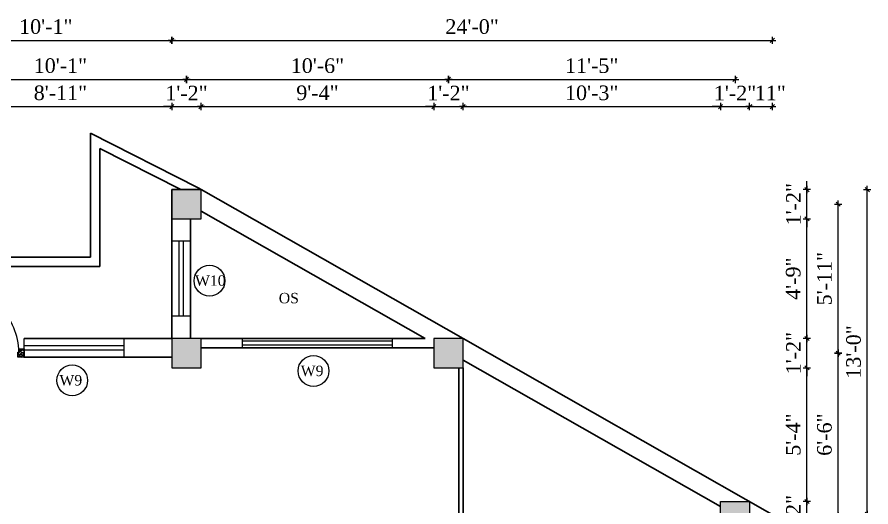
# Model space of a CAD drawing. Header units: inches. Extents: x 4069 to 291496, y -47643 to 12535.
# Drawn here: x 123761.7 to 124171, y -23111.5 to -22876.7 of the extents above; entities that cross this region are included whole.
import ezdxf

# ---------------------------------------------------------------- set-up
doc = ezdxf.new("R2010")
doc.units = ezdxf.units.IN
doc.header["$LTSCALE"] = 5
doc.header["$MEASUREMENT"] = 0
for name, color, linetype, lineweight in [('A-WALL', 7, 'Continuous', 9), ('Dimension', 7, 'Continuous', 18), ('DOOR', 62, 'Continuous', 0), ('Dw', 2, 'Continuous', 18)]:
    doc.layers.add(name, color=color, linetype=linetype, lineweight=lineweight)
doc.layers.add('dim line', color=7, linetype='Continuous', lineweight=15, true_color=0xfab2b2)
doc.layers.add('TEXT', color=6, linetype='Continuous')
doc.layers.add('WALL', color=7, linetype='Continuous')
doc.styles.add('ordinary', font='times.ttf')
doc.dimstyles.new('Copy of 96', dxfattribs={"dimtxt": 7, "dimasz": 4, "dimexe": 0.5, "dimexo": 0.5, "dimgap": 3, "dimtad": 1, "dimdec": 1, "dimzin": 11, "dimdsep": 46, "dimlunit": 4, "dimtxsty": 'ordinary', "dimblk": 'OBLIQUE', "dimcen": 0.09, "dimse1": 1, "dimse2": 1, "dimclrt": 6, "dimazin": 0, "dimtfac": 1, "dimtdec": 1, "dimtix": 1, "dimtmove": 2, "dimatfit": 3, "dimldrblk": 'leader', "dimfxl": 0.5, "dimfxlon": 1, "dimtolj": 1, "dimtzin": 0, "dimarcsym": 0})

# ---------------------------------------------------------------- blocks, each defined once
blk = doc.blocks.new('A$C27B36B59')
at = {"layer": 'DOOR'}
for p, q in [((0, 4), (0, 0)), ((2.5, 4), (0, 4)), ((0, 0), (3, 0)), ((2.5, 2.5), (2.5, 4)), ((3, 2.5), (2.5, 2.5)), ((3, 0), (3, 2.5))]:
    blk.add_line(p, q, dxfattribs=at)
for centre, radius, start, end in [((-1.4, -0.54), 4.75, 22.1411, 72.838), ((1.34, 2.09), 1.64, 45.138, 144.8948), ((2.21, 0.3), 2.49, 83.3149, 152.658), ((0.13, 0.37), 2.05, 349.4875, 93.6805), ((1.96, -0.47), 2.01, 58.7447, 166.495), ((-0.06, 0.32), 1.13, 343.542, 86.947), ((2.08, -0.4), 1.17, 38.2816, 160.1519)]:
    blk.add_arc(centre, radius, start, end, dxfattribs=at)
blk = doc.blocks.new('D2')
at = {"layer": 'DOOR'}
for p, q in [((74473.95, 24047.59), (74473.95, 24018.09)), ((74473.95, 24047.59), (74475.45, 24047.59)), ((74475.45, 24047.59), (74475.45, 24018.13))]:
    blk.add_line(p, q, dxfattribs=at)
blk.add_arc((74473.95, 24047.59), 29.5, 180, 272.9146, dxfattribs=at)
at = {"layer": 'DOOR', "xscale": -1, "rotation": 180}
blk.add_blockref('A$C27B36B59', (74441.95, 24050.09), dxfattribs=at)
at = {"layer": 'DOOR', "rotation": 180}
blk.add_blockref('A$C27B36B59', (74477.95, 24050.09), dxfattribs=at)
blk = doc.blocks.new('oblique')
at = {"color": 0, "lineweight": -2}
blk.add_line((0.25, 0.25), (-0.25, -0.25), dxfattribs=at)
at = {"layer": 'dim line', "lineweight": 9}
for p, q in [((-0.4375, 0), (0.4375, 0)), ((0, 0.4375), (0, -0.4375))]:
    blk.add_line(p, q, dxfattribs=at)
blk = doc.blocks.new('*D5055')
at = {"layer": 'A-WALL', "color": 0, "lineweight": -2, "ltscale": 5, "transparency": 16777216}
for p, q in [((124140.39, -23108.89), (124140.39, -23104.89)), ((124140.39, -23122.89), (124140.39, -23108.89)), ((124140.39, -23122.89), (124140.39, -23126.89))]:
    blk.add_line(p, q, dxfattribs=at)
at = {"layer": 'Defpoints', "color": 0, "ltscale": 5, "transparency": 16777216}
for p in [(124112.9, -23108.89), (124140.39, -23108.89), (124112.9, -23122.89)]:
    blk.add_point(p, dxfattribs=at)
at = {"layer": 'A-WALL', "color": 0, "lineweight": -2, "ltscale": 5, "transparency": 16777216, "xscale": 4, "yscale": 4, "zscale": 4}
for p, rotation in [((124140.39, -23108.89), 270), ((124140.39, -23122.89), 90)]:
    blk.add_blockref('oblique', p, dxfattribs=dict(at, rotation=rotation))
at = {"layer": 'A-WALL', "color": 6, "ltscale": 5, "transparency": 16777216, "insert": (124133.89, -23115.89), "char_height": 7, "attachment_point": 5, "rotation": 90, "style": 'ordinary'}
blk.add_mtext('\\A1;1\'-2"', dxfattribs=at)
blk = doc.blocks.new('_OBLIQUE')
at = {"color": 0, "linetype": 'ByBlock'}
blk.add_line((-0.5, -0.5), (0.5, 0.5), dxfattribs=at)
blk = doc.blocks.new('leader')
at = {"layer": 'Dimension'}
for p, q in [((0, -4.33), (0, 4.33)), ((-4.42, 0), (4.42, 0))]:
    blk.add_line(p, q, dxfattribs=at)
blk = doc.blocks.new('*D5056')
at = {"layer": 'A-WALL', "color": 0, "lineweight": -2, "ltscale": 5, "transparency": 16777216}
blk.add_line((124140.39, -23108.89), (124140.39, -23044.78), dxfattribs=at)
at = {"layer": 'Defpoints', "color": 0, "ltscale": 5, "transparency": 16777216}
for p in [(123975.51, -23044.78), (124140.39, -23044.78), (124112.9, -23108.89)]:
    blk.add_point(p, dxfattribs=at)
at = {"layer": 'A-WALL', "color": 0, "lineweight": -2, "ltscale": 5, "transparency": 16777216, "xscale": 4, "yscale": 4, "zscale": 4}
for p, rotation in [((124140.39, -23044.78), 90), ((124140.39, -23108.89), 270)]:
    blk.add_blockref('oblique', p, dxfattribs=dict(at, rotation=rotation))
at = {"layer": 'A-WALL', "color": 6, "ltscale": 5, "transparency": 16777216, "insert": (124133.82, -23076.83), "char_height": 7, "attachment_point": 5, "rotation": 90, "style": 'ordinary'}
blk.add_mtext('\\A1;5\'-4"', dxfattribs=at)
blk = doc.blocks.new('*D5057')
at = {"layer": 'A-WALL', "color": 0, "lineweight": -2, "ltscale": 5, "transparency": 16777216}
for p, q in [((124140.39, -23030.78), (124140.39, -23026.78)), ((124140.39, -23044.78), (124140.39, -23030.78)), ((124140.39, -23044.78), (124140.39, -23048.78))]:
    blk.add_line(p, q, dxfattribs=at)
at = {"layer": 'Defpoints', "color": 0, "ltscale": 5, "transparency": 16777216}
for p in [(123975.51, -23030.78), (124140.39, -23030.78), (123975.51, -23044.78)]:
    blk.add_point(p, dxfattribs=at)
at = {"layer": 'A-WALL', "color": 0, "lineweight": -2, "ltscale": 5, "transparency": 16777216, "xscale": 4, "yscale": 4, "zscale": 4}
for p, rotation in [((124140.39, -23030.78), 270), ((124140.39, -23044.78), 90)]:
    blk.add_blockref('oblique', p, dxfattribs=dict(at, rotation=rotation))
at = {"layer": 'A-WALL', "color": 6, "ltscale": 5, "transparency": 16777216, "insert": (124133.89, -23037.78), "char_height": 7, "attachment_point": 5, "rotation": 90, "style": 'ordinary'}
blk.add_mtext('\\A1;1\'-2"', dxfattribs=at)
blk = doc.blocks.new('*D5058')
at = {"layer": 'A-WALL', "color": 0, "lineweight": -2, "ltscale": 5, "transparency": 16777216}
blk.add_line((124140.39, -23030.78), (124140.39, -22973.4), dxfattribs=at)
at = {"layer": 'Defpoints', "color": 0, "ltscale": 5, "transparency": 16777216}
for p in [(123849.94, -22973.4), (124140.39, -22973.4), (123975.51, -23030.78)]:
    blk.add_point(p, dxfattribs=at)
at = {"layer": 'A-WALL', "color": 0, "lineweight": -2, "ltscale": 5, "transparency": 16777216, "xscale": 4, "yscale": 4, "zscale": 4}
for p, rotation in [((124140.39, -22973.4), 90), ((124140.39, -23030.78), 270)]:
    blk.add_blockref('oblique', p, dxfattribs=dict(at, rotation=rotation))
at = {"layer": 'A-WALL', "color": 6, "ltscale": 5, "transparency": 16777216, "insert": (124133.81, -23002.09), "char_height": 7, "attachment_point": 5, "rotation": 90, "style": 'ordinary'}
blk.add_mtext('\\A1;4\'-9"', dxfattribs=at)
blk = doc.blocks.new('*D5059')
at = {"layer": 'A-WALL', "color": 0, "lineweight": -2, "ltscale": 5, "transparency": 16777216}
for p, q in [((124140.39, -22959.4), (124140.39, -22955.4)), ((124140.39, -22973.4), (124140.39, -22959.4)), ((124140.39, -22973.4), (124140.39, -22977.4))]:
    blk.add_line(p, q, dxfattribs=at)
at = {"layer": 'Defpoints', "color": 0, "ltscale": 5, "transparency": 16777216}
for p in [(123849.94, -22959.4), (124140.39, -22959.4), (123849.94, -22973.4)]:
    blk.add_point(p, dxfattribs=at)
at = {"layer": 'A-WALL', "color": 0, "lineweight": -2, "ltscale": 5, "transparency": 16777216, "xscale": 4, "yscale": 4, "zscale": 4}
for p, rotation in [((124140.39, -22959.4), 270), ((124140.39, -22973.4), 90)]:
    blk.add_blockref('oblique', p, dxfattribs=dict(at, rotation=rotation))
at = {"layer": 'A-WALL', "color": 6, "ltscale": 5, "transparency": 16777216, "insert": (124133.89, -22966.4), "char_height": 7, "attachment_point": 5, "rotation": 90, "style": 'ordinary'}
blk.add_mtext('\\A1;1\'-2"', dxfattribs=at)
blk = doc.blocks.new('*D5061')
at = {"layer": 'A-WALL', "color": 0, "lineweight": -2, "ltscale": 5, "transparency": 16777216}
blk.add_line((124155.34, -23115.89), (124155.34, -23037.78), dxfattribs=at)
at = {"layer": 'Defpoints', "color": 0, "ltscale": 5, "transparency": 16777216}
for p in [(123968.51, -23037.78), (124155.34, -23037.78), (124105.9, -23115.89)]:
    blk.add_point(p, dxfattribs=at)
at = {"layer": 'A-WALL', "color": 0, "lineweight": -2, "ltscale": 5, "transparency": 16777216, "xscale": 4, "yscale": 4, "zscale": 4}
for p, rotation in [((124155.34, -23037.78), 90), ((124155.34, -23115.89), 270)]:
    blk.add_blockref('oblique', p, dxfattribs=dict(at, rotation=rotation))
at = {"layer": 'A-WALL', "color": 6, "ltscale": 5, "transparency": 16777216, "insert": (124148.78, -23076.83), "char_height": 7, "attachment_point": 5, "rotation": 90, "style": 'ordinary'}
blk.add_mtext('\\A1;6\'-6"', dxfattribs=at)
blk = doc.blocks.new('*D5062')
at = {"layer": 'A-WALL', "color": 0, "lineweight": -2, "ltscale": 5, "transparency": 16777216}
blk.add_line((124155.34, -23037.78), (124155.34, -22966.4), dxfattribs=at)
at = {"layer": 'Defpoints', "color": 0, "ltscale": 5, "transparency": 16777216}
for p in [(123842.94, -22966.4), (124155.34, -22966.4), (123968.51, -23037.78)]:
    blk.add_point(p, dxfattribs=at)
at = {"layer": 'A-WALL', "color": 0, "lineweight": -2, "ltscale": 5, "transparency": 16777216, "xscale": 4, "yscale": 4, "zscale": 4}
for p, rotation in [((124155.34, -22966.4), 90), ((124155.34, -23037.78), 270)]:
    blk.add_blockref('oblique', p, dxfattribs=dict(at, rotation=rotation))
at = {"layer": 'A-WALL', "color": 6, "ltscale": 5, "transparency": 16777216, "insert": (124148.78, -23002.09), "char_height": 7, "attachment_point": 5, "rotation": 90, "style": 'ordinary'}
blk.add_mtext('\\A1;5\'-11"', dxfattribs=at)
blk = doc.blocks.new('*D5064')
at = {"layer": 'A-WALL', "color": 0, "lineweight": -2, "ltscale": 5, "transparency": 16777216}
blk.add_line((123729.06, -22919.63), (123835.94, -22919.63), dxfattribs=at)
at = {"layer": 'Defpoints', "color": 0, "ltscale": 5, "transparency": 16777216}
for p in [(123835.94, -22919.63), (123835.94, -22959.4), (123729.06, -23030.78)]:
    blk.add_point(p, dxfattribs=at)
at = {"layer": 'A-WALL', "color": 0, "lineweight": -2, "ltscale": 5, "transparency": 16777216, "xscale": 4, "yscale": 4, "zscale": 4, "rotation": 180}
blk.add_blockref('oblique', (123729.06, -22919.63), dxfattribs=at)
at = {"layer": 'A-WALL', "color": 0, "lineweight": -2, "ltscale": 5, "transparency": 16777216, "xscale": 4, "yscale": 4, "zscale": 4}
blk.add_blockref('oblique', (123835.94, -22919.63), dxfattribs=at)
at = {"layer": 'A-WALL', "color": 6, "ltscale": 5, "transparency": 16777216, "insert": (123782.5, -22913.07), "char_height": 7, "attachment_point": 5, "style": 'ordinary'}
blk.add_mtext('\\A1;8\'-11"', dxfattribs=at)
blk = doc.blocks.new('*D5065')
at = {"layer": 'A-WALL', "color": 0, "lineweight": -2, "ltscale": 5, "transparency": 16777216}
for p, q in [((123835.94, -22919.63), (123831.94, -22919.63)), ((123835.94, -22919.63), (123849.94, -22919.63)), ((123849.94, -22919.63), (123853.94, -22919.63))]:
    blk.add_line(p, q, dxfattribs=at)
at = {"layer": 'Defpoints', "color": 0, "ltscale": 5, "transparency": 16777216}
for p in [(123849.94, -22919.63), (123835.94, -22959.4), (123849.94, -22959.4)]:
    blk.add_point(p, dxfattribs=at)
at = {"layer": 'A-WALL', "color": 0, "lineweight": -2, "ltscale": 5, "transparency": 16777216, "xscale": 4, "yscale": 4, "zscale": 4}
blk.add_blockref('oblique', (123835.94, -22919.63), dxfattribs=at)
at = {"layer": 'A-WALL', "color": 0, "lineweight": -2, "ltscale": 5, "transparency": 16777216, "xscale": 4, "yscale": 4, "zscale": 4, "rotation": 180}
blk.add_blockref('oblique', (123849.94, -22919.63), dxfattribs=at)
at = {"layer": 'A-WALL', "color": 6, "ltscale": 5, "transparency": 16777216, "insert": (123842.94, -22913.13), "char_height": 7, "attachment_point": 5, "style": 'ordinary'}
blk.add_mtext('\\A1;1\'-2"', dxfattribs=at)
blk = doc.blocks.new('*D5066')
at = {"layer": 'A-WALL', "color": 0, "lineweight": -2, "ltscale": 5, "transparency": 16777216}
blk.add_line((123849.94, -22919.63), (123961.51, -22919.63), dxfattribs=at)
at = {"layer": 'Defpoints', "color": 0, "ltscale": 5, "transparency": 16777216}
for p in [(123961.51, -22919.63), (123849.94, -22959.4), (123961.51, -23030.78)]:
    blk.add_point(p, dxfattribs=at)
at = {"layer": 'A-WALL', "color": 0, "lineweight": -2, "ltscale": 5, "transparency": 16777216, "xscale": 4, "yscale": 4, "zscale": 4, "rotation": 180}
blk.add_blockref('oblique', (123849.94, -22919.63), dxfattribs=at)
at = {"layer": 'A-WALL', "color": 0, "lineweight": -2, "ltscale": 5, "transparency": 16777216, "xscale": 4, "yscale": 4, "zscale": 4}
blk.add_blockref('oblique', (123961.51, -22919.63), dxfattribs=at)
at = {"layer": 'A-WALL', "color": 6, "ltscale": 5, "transparency": 16777216, "insert": (123905.73, -22913.06), "char_height": 7, "attachment_point": 5, "style": 'ordinary'}
blk.add_mtext('\\A1;9\'-4"', dxfattribs=at)
blk = doc.blocks.new('*D5067')
at = {"layer": 'A-WALL', "color": 0, "lineweight": -2, "ltscale": 5, "transparency": 16777216}
for p, q in [((123961.51, -22919.63), (123957.51, -22919.63)), ((123961.51, -22919.63), (123975.51, -22919.63)), ((123975.51, -22919.63), (123979.51, -22919.63))]:
    blk.add_line(p, q, dxfattribs=at)
at = {"layer": 'Defpoints', "color": 0, "ltscale": 5, "transparency": 16777216}
for p in [(123975.51, -22919.63), (123961.51, -23030.78), (123975.51, -23030.78)]:
    blk.add_point(p, dxfattribs=at)
at = {"layer": 'A-WALL', "color": 0, "lineweight": -2, "ltscale": 5, "transparency": 16777216, "xscale": 4, "yscale": 4, "zscale": 4}
blk.add_blockref('oblique', (123961.51, -22919.63), dxfattribs=at)
at = {"layer": 'A-WALL', "color": 0, "lineweight": -2, "ltscale": 5, "transparency": 16777216, "xscale": 4, "yscale": 4, "zscale": 4, "rotation": 180}
blk.add_blockref('oblique', (123975.51, -22919.63), dxfattribs=at)
at = {"layer": 'A-WALL', "color": 6, "ltscale": 5, "transparency": 16777216, "insert": (123968.51, -22913.13), "char_height": 7, "attachment_point": 5, "style": 'ordinary'}
blk.add_mtext('\\A1;1\'-2"', dxfattribs=at)
blk = doc.blocks.new('*D5068')
at = {"layer": 'A-WALL', "color": 0, "lineweight": -2, "ltscale": 5, "transparency": 16777216}
blk.add_line((123975.51, -22919.63), (124098.9, -22919.63), dxfattribs=at)
at = {"layer": 'Defpoints', "color": 0, "ltscale": 5, "transparency": 16777216}
for p in [(124098.9, -22919.63), (123975.51, -23030.78), (124098.9, -23108.89)]:
    blk.add_point(p, dxfattribs=at)
at = {"layer": 'A-WALL', "color": 0, "lineweight": -2, "ltscale": 5, "transparency": 16777216, "xscale": 4, "yscale": 4, "zscale": 4, "rotation": 180}
blk.add_blockref('oblique', (123975.51, -22919.63), dxfattribs=at)
at = {"layer": 'A-WALL', "color": 0, "lineweight": -2, "ltscale": 5, "transparency": 16777216, "xscale": 4, "yscale": 4, "zscale": 4}
blk.add_blockref('oblique', (124098.9, -22919.63), dxfattribs=at)
at = {"layer": 'A-WALL', "color": 6, "ltscale": 5, "transparency": 16777216, "insert": (124037.2, -22913.07), "char_height": 7, "attachment_point": 5, "style": 'ordinary'}
blk.add_mtext('\\A1;10\'-3"', dxfattribs=at)
blk = doc.blocks.new('*D5069')
at = {"layer": 'A-WALL', "color": 0, "lineweight": -2, "ltscale": 5, "transparency": 16777216}
for p, q in [((124098.9, -22919.63), (124094.9, -22919.63)), ((124098.9, -22919.63), (124112.9, -22919.63)), ((124112.9, -22919.63), (124116.9, -22919.63))]:
    blk.add_line(p, q, dxfattribs=at)
at = {"layer": 'Defpoints', "color": 0, "ltscale": 5, "transparency": 16777216}
for p in [(124112.9, -22919.63), (124098.9, -23108.89), (124112.9, -23108.89)]:
    blk.add_point(p, dxfattribs=at)
at = {"layer": 'A-WALL', "color": 0, "lineweight": -2, "ltscale": 5, "transparency": 16777216, "xscale": 4, "yscale": 4, "zscale": 4}
blk.add_blockref('oblique', (124098.9, -22919.63), dxfattribs=at)
at = {"layer": 'A-WALL', "color": 0, "lineweight": -2, "ltscale": 5, "transparency": 16777216, "xscale": 4, "yscale": 4, "zscale": 4, "rotation": 180}
blk.add_blockref('oblique', (124112.9, -22919.63), dxfattribs=at)
at = {"layer": 'A-WALL', "color": 6, "ltscale": 5, "transparency": 16777216, "insert": (124105.9, -22913.13), "char_height": 7, "attachment_point": 5, "style": 'ordinary'}
blk.add_mtext('\\A1;1\'-2"', dxfattribs=at)
blk = doc.blocks.new('*D5070')
at = {"layer": 'A-WALL', "color": 0, "lineweight": -2, "ltscale": 5, "transparency": 16777216}
blk.add_line((124112.9, -22919.63), (124123.76, -22919.63), dxfattribs=at)
at = {"layer": 'Defpoints', "color": 0, "ltscale": 5, "transparency": 16777216}
for p in [(124123.76, -22919.63), (124112.9, -23108.89), (124123.76, -23115.06)]:
    blk.add_point(p, dxfattribs=at)
at = {"layer": 'A-WALL', "color": 0, "lineweight": -2, "ltscale": 5, "transparency": 16777216, "xscale": 4, "yscale": 4, "zscale": 4, "rotation": 180}
blk.add_blockref('oblique', (124112.9, -22919.63), dxfattribs=at)
at = {"layer": 'A-WALL', "color": 0, "lineweight": -2, "ltscale": 5, "transparency": 16777216, "xscale": 4, "yscale": 4, "zscale": 4}
blk.add_blockref('oblique', (124123.76, -22919.63), dxfattribs=at)
at = {"layer": 'A-WALL', "color": 6, "ltscale": 5, "transparency": 16777216, "insert": (124122.8, -22913.07), "char_height": 7, "attachment_point": 5, "style": 'ordinary'}
blk.add_mtext('\\A1;11"', dxfattribs=at)
blk = doc.blocks.new('*D5071')
at = {"layer": 'A-WALL', "color": 0, "lineweight": -2, "ltscale": 5, "transparency": 16777216}
blk.add_line((123722.06, -22906.59), (123842.94, -22906.59), dxfattribs=at)
at = {"layer": 'Defpoints', "color": 0, "ltscale": 5, "transparency": 16777216}
for p in [(123842.94, -22906.59), (123722.06, -23037.78), (123842.94, -23037.78)]:
    blk.add_point(p, dxfattribs=at)
at = {"layer": 'A-WALL', "color": 0, "lineweight": -2, "ltscale": 5, "transparency": 16777216, "xscale": 4, "yscale": 4, "zscale": 4, "rotation": 180}
blk.add_blockref('oblique', (123722.06, -22906.59), dxfattribs=at)
at = {"layer": 'A-WALL', "color": 0, "lineweight": -2, "ltscale": 5, "transparency": 16777216, "xscale": 4, "yscale": 4, "zscale": 4}
blk.add_blockref('oblique', (123842.94, -22906.59), dxfattribs=at)
at = {"layer": 'A-WALL', "color": 6, "ltscale": 5, "transparency": 16777216, "insert": (123782.5, -22900.03), "char_height": 7, "attachment_point": 5, "style": 'ordinary'}
blk.add_mtext('\\A1;10\'-1"', dxfattribs=at)
blk = doc.blocks.new('*D5072')
at = {"layer": 'A-WALL', "color": 0, "lineweight": -2, "ltscale": 5, "transparency": 16777216}
blk.add_line((123842.94, -22906.59), (123968.51, -22906.59), dxfattribs=at)
at = {"layer": 'Defpoints', "color": 0, "ltscale": 5, "transparency": 16777216}
for p in [(123968.51, -22906.59), (123842.94, -23037.78), (123968.51, -23037.78)]:
    blk.add_point(p, dxfattribs=at)
at = {"layer": 'A-WALL', "color": 0, "lineweight": -2, "ltscale": 5, "transparency": 16777216, "xscale": 4, "yscale": 4, "zscale": 4, "rotation": 180}
blk.add_blockref('oblique', (123842.94, -22906.59), dxfattribs=at)
at = {"layer": 'A-WALL', "color": 0, "lineweight": -2, "ltscale": 5, "transparency": 16777216, "xscale": 4, "yscale": 4, "zscale": 4}
blk.add_blockref('oblique', (123968.51, -22906.59), dxfattribs=at)
at = {"layer": 'A-WALL', "color": 6, "ltscale": 5, "transparency": 16777216, "insert": (123905.73, -22900.03), "char_height": 7, "attachment_point": 5, "style": 'ordinary'}
blk.add_mtext('\\A1;10\'-6"', dxfattribs=at)
blk = doc.blocks.new('*D5073')
at = {"layer": 'A-WALL', "color": 0, "lineweight": -2, "ltscale": 5, "transparency": 16777216}
blk.add_line((123968.51, -22906.59), (124105.9, -22906.59), dxfattribs=at)
at = {"layer": 'Defpoints', "color": 0, "ltscale": 5, "transparency": 16777216}
for p in [(124105.9, -22906.59), (123968.51, -23037.78), (124105.9, -23115.89)]:
    blk.add_point(p, dxfattribs=at)
at = {"layer": 'A-WALL', "color": 0, "lineweight": -2, "ltscale": 5, "transparency": 16777216, "xscale": 4, "yscale": 4, "zscale": 4, "rotation": 180}
blk.add_blockref('oblique', (123968.51, -22906.59), dxfattribs=at)
at = {"layer": 'A-WALL', "color": 0, "lineweight": -2, "ltscale": 5, "transparency": 16777216, "xscale": 4, "yscale": 4, "zscale": 4}
blk.add_blockref('oblique', (124105.9, -22906.59), dxfattribs=at)
at = {"layer": 'A-WALL', "color": 6, "ltscale": 5, "transparency": 16777216, "insert": (124037.2, -22900.03), "char_height": 7, "attachment_point": 5, "style": 'ordinary'}
blk.add_mtext('\\A1;11\'-5"', dxfattribs=at)
blk = doc.blocks.new('*D5074')
at = {"layer": 'A-WALL', "color": 0, "lineweight": -2, "ltscale": 5, "transparency": 16777216}
blk.add_line((123715.06, -22887.87), (123835.94, -22887.87), dxfattribs=at)
at = {"layer": 'Defpoints', "color": 0, "ltscale": 5, "transparency": 16777216}
for p in [(123835.94, -22887.87), (123835.94, -22959.4), (123715.06, -23030.78)]:
    blk.add_point(p, dxfattribs=at)
at = {"layer": 'A-WALL', "color": 0, "lineweight": -2, "ltscale": 5, "transparency": 16777216, "xscale": 4, "yscale": 4, "zscale": 4, "rotation": 180}
blk.add_blockref('oblique', (123715.06, -22887.87), dxfattribs=at)
at = {"layer": 'A-WALL', "color": 0, "lineweight": -2, "ltscale": 5, "transparency": 16777216, "xscale": 4, "yscale": 4, "zscale": 4}
blk.add_blockref('oblique', (123835.94, -22887.87), dxfattribs=at)
at = {"layer": 'A-WALL', "color": 6, "ltscale": 5, "transparency": 16777216, "insert": (123775.5, -22881.31), "char_height": 7, "attachment_point": 5, "style": 'ordinary'}
blk.add_mtext('\\A1;10\'-1"', dxfattribs=at)
blk = doc.blocks.new('*D5075')
at = {"layer": 'A-WALL', "color": 0, "lineweight": -2, "ltscale": 5, "transparency": 16777216}
blk.add_line((123835.94, -22887.87), (124123.76, -22887.87), dxfattribs=at)
at = {"layer": 'Defpoints', "color": 0, "ltscale": 5, "transparency": 16777216}
for p in [(124123.76, -22887.87), (123835.94, -22959.4), (124123.76, -23115.06)]:
    blk.add_point(p, dxfattribs=at)
at = {"layer": 'A-WALL', "color": 0, "lineweight": -2, "ltscale": 5, "transparency": 16777216, "xscale": 4, "yscale": 4, "zscale": 4, "rotation": 180}
blk.add_blockref('oblique', (123835.94, -22887.87), dxfattribs=at)
at = {"layer": 'A-WALL', "color": 0, "lineweight": -2, "ltscale": 5, "transparency": 16777216, "xscale": 4, "yscale": 4, "zscale": 4}
blk.add_blockref('oblique', (124123.76, -22887.87), dxfattribs=at)
at = {"layer": 'A-WALL', "color": 6, "ltscale": 5, "transparency": 16777216, "insert": (123979.85, -22881.31), "char_height": 7, "attachment_point": 5, "style": 'ordinary'}
blk.add_mtext('\\A1;24\'-0"', dxfattribs=at)
blk = doc.blocks.new('*D5077')
at = {"layer": 'A-WALL', "color": 0, "lineweight": -2, "ltscale": 5, "transparency": 16777216}
blk.add_line((124169.3, -23115.06), (124169.3, -22959.4), dxfattribs=at)
at = {"layer": 'Defpoints', "color": 0, "ltscale": 5, "transparency": 16777216}
for p in [(123849.94, -22959.4), (124169.3, -22959.4), (124123.76, -23115.06)]:
    blk.add_point(p, dxfattribs=at)
at = {"layer": 'A-WALL', "color": 0, "lineweight": -2, "ltscale": 5, "transparency": 16777216, "xscale": 4, "yscale": 4, "zscale": 4}
for p, rotation in [((124169.3, -22959.4), 90), ((124169.3, -23115.06), 270)]:
    blk.add_blockref('oblique', p, dxfattribs=dict(at, rotation=rotation))
at = {"layer": 'A-WALL', "color": 6, "ltscale": 5, "transparency": 16777216, "insert": (124162.74, -23037.23), "char_height": 7, "attachment_point": 5, "rotation": 90, "style": 'ordinary'}
blk.add_mtext('\\A1;13\'-0"', dxfattribs=at)

msp = doc.modelspace()

# ---------------------------------------------------------------- hatches: boundary and pattern name
at = {"layer": 'WALL', "linetype": 'ByBlock', "ltscale": 5, "true_color": 0xf8991e}
h = msp.add_hatch(color=30, dxfattribs=at)
h.dxf.hatch_style = 1
h.paths.add_polyline_path([(123835.94274, -22973.39983), (123849.94274, -22973.39983), (123849.94274, -22959.39983), (123835.94274, -22959.39983)])
h = msp.add_hatch(color=30, dxfattribs=at)
h.dxf.hatch_style = 1
h.paths.add_polyline_path([(123835.94274, -23044.78323), (123849.94274, -23044.78323), (123849.94274, -23030.78323), (123835.94274, -23030.78323)])
h = msp.add_hatch(color=30, dxfattribs=at)
h.dxf.hatch_style = 1
h.paths.add_polyline_path([(123975.50953, -23044.78323), (123975.50953, -23030.78323), (123961.50953, -23030.78323), (123961.50953, -23044.78323)])
h = msp.add_hatch(color=30, dxfattribs=at)
h.dxf.hatch_style = 1
h.paths.add_polyline_path([(124098.89617, -23108.88608), (124098.89617, -23122.88608), (124112.89617, -23122.88608), (124112.89617, -23108.88608)])

# ---------------------------------------------------------------- linework, layer by layer
at = {"layer": 'A-WALL', "lineweight": 30}
for p, q in [((123796.94274, -22932.36038), (123848.46893, -22958.56199)), ((123796.94274, -22932.36038), (123796.94274, -22991.78323)), ((123801.44274, -22939.69707), (123840.18876, -22959.39983)), ((123801.44274, -22939.69707), (123801.44274, -22996.28323)), ((123835.94274, -22959.39983), (123835.94274, -23030.78323)), ((123849.94274, -22959.39983), (123835.94274, -22959.39983)), ((123848.46893, -22958.56199), (123849.94274, -22959.39983)), ((123849.94274, -22959.39983), (123975.50953, -23030.78323)), ((123849.94274, -22969.75249), (123957.29871, -23030.78323)), ((123844.94274, -22973.39983), (123844.94274, -23030.78323)), ((123715.98075, -22991.78323), (123796.94274, -22991.78323)), ((123720.37537, -22996.28323), (123801.44274, -22996.28323)), ((123765.05648, -23030.78323), (123835.94274, -23030.78323)), ((123849.94274, -23030.78323), (123957.29871, -23030.78323)), ((123975.50953, -23030.78323), (124123.75541, -23115.05944)), ((123961.50953, -23035.28323), (123849.94274, -23035.28323)), ((123835.94274, -23039.78323), (123765.05648, -23039.78323)), ((123975.50953, -23041.13589), (124098.89617, -23111.27989)), ((123973.50953, -23044.78323), (123973.50953, -23171.56555)), ((123975.50953, -23044.78323), (123975.50953, -23171.56555))]:
    msp.add_line(p, q, dxfattribs=at)
at = {"layer": 'A-WALL', "ltscale": 5}
for p, q in [((123844.94274, -22984.09153), (123835.94274, -22984.09153)), ((123844.94274, -23020.09153), (123835.94274, -23020.09153)), ((123765.05648, -23039.78323), (123765.05648, -23030.78323)), ((123813.05648, -23039.78323), (123813.05648, -23030.78323)), ((123869.72613, -23035.28323), (123869.72613, -23030.78323)), ((123941.72613, -23035.28323), (123941.72613, -23030.78323))]:
    msp.add_line(p, q, dxfattribs=at)
for points in [[(123835.94274, -22973.39983), (123849.94274, -22973.39983), (123849.94274, -22959.39983), (123835.94274, -22959.39983)], [(123835.94274, -23044.78323), (123849.94274, -23044.78323), (123849.94274, -23030.78323), (123835.94274, -23030.78323)], [(123961.50953, -23044.78323), (123975.50953, -23044.78323), (123975.50953, -23030.78323), (123961.50953, -23030.78323)], [(124098.89617, -23108.88608), (124112.89617, -23108.88608), (124112.89617, -23122.88608), (124098.89617, -23122.88608)]]:
    msp.add_lwpolyline(points, close=True, dxfattribs=at)
for centre in [(123853.98679, -23003.04931), (123903.82422, -23046.32666), (123788.16084, -23050.82666)]:
    msp.add_circle(centre, 7.38406, dxfattribs=at)
at = {"layer": 'Dw', "color": 3}
for p, q in [((123839.44274, -23020.09153), (123839.44274, -22984.09153)), ((123841.44274, -23020.09153), (123841.44274, -22984.09153)), ((123941.72613, -23032.03323), (123869.72613, -23032.03323)), ((123813.05648, -23034.28323), (123765.05648, -23034.28323)), ((123941.72613, -23034.03323), (123869.72613, -23034.03323)), ((123813.05648, -23036.28323), (123765.05648, -23036.28323))]:
    msp.add_line(p, q, dxfattribs=at)

# ---------------------------------------------------------------- block references
at = {"layer": 'WALL', "color": 2, "linetype": 'ByBlock', "rotation": 180.0000000001832}
msp.add_blockref('D2', (198207.0077, 1010.30469), dxfattribs=at)

# ---------------------------------------------------------------- texts
at = {"layer": 'TEXT', "style": 'ordinary'}
for s, p in [('W10', (123847.02918, -23005.49343)), ('OS', (123887.17838, -23013.89449)), ('W9', (123897.7067, -23048.77078)), ('W9', (123782.04332, -23053.27078))]:
    msp.add_text(s, height=5, dxfattribs=at).set_placement(p)

# ---------------------------------------------------------------- dimensions: what is measured, and where the dimension line sits
at = {"layer": 'A-WALL', "ltscale": 5}
for base, p1, p2, picture, middle in [((123835.94274, -22887.87387), (123715.05648, -23030.78323), (123835.94274, -22959.39983), '*D5074', (123775.49961, -22881.31331)), ((124123.75541, -22887.87387), (123835.94274, -22959.39983), (124123.75541, -23115.05944), '*D5075', (123979.84908, -22881.31331)), ((123842.94274, -22906.59421), (123722.05648, -23037.78323), (123842.94274, -23037.78323), '*D5071', (123782.49961, -22900.03365)), ((123968.50953, -22906.59421), (123842.94274, -23037.78323), (123968.50953, -23037.78323), '*D5072', (123905.72613, -22900.03365)), ((124105.89617, -22906.59421), (123968.50953, -23037.78323), (124105.89617, -23115.88608), '*D5073', (124037.20285, -22900.03365)), ((123835.94274, -22919.63145), (123729.05648, -23030.78323), (123835.94274, -22959.39983), '*D5064', (123782.49961, -22913.07089)), ((123849.94274, -22919.63145), (123835.94274, -22959.39983), (123849.94274, -22959.39983), '*D5065', (123842.94274, -22913.13145)), ((123961.50953, -22919.63145), (123849.94274, -22959.39983), (123961.50953, -23030.78323), '*D5066', (123905.72613, -22913.0608)), ((123975.50953, -22919.63145), (123961.50953, -23030.78323), (123975.50953, -23030.78323), '*D5067', (123968.50953, -22913.13145)), ((124098.89617, -22919.63145), (123975.50953, -23030.78323), (124098.89617, -23108.88608), '*D5068', (124037.20285, -22913.07089)), ((124112.89617, -22919.63145), (124098.89617, -23108.88608), (124112.89617, -23108.88608), '*D5069', (124105.89617, -22913.13145))]:
    dim = msp.add_linear_dim(base=base, p1=p1, p2=p2, dimstyle='Copy of 96', override={"dimdec": 0, "dimblk": 'oblique', "dimtdec": 0, "dimarcsym": 1}, dxfattribs=at)
    dim.commit()
    dim.dimension.update_dxf_attribs({"geometry": picture, "text_midpoint": middle})
dim = msp.add_linear_dim(base=(124123.75541, -22919.63145), p1=(124112.89617, -23108.88608), p2=(124123.75541, -23115.05944), dimstyle='Copy of 96', override={"dimdec": 0, "dimblk": 'oblique', "dimtdec": 0, "dimarcsym": 1}, dxfattribs=at)
dim.commit()
dim.dimension.update_dxf_attribs({"geometry": '*D5070', "text_midpoint": (124122.80246, -22913.06848), "dimtype": 160})
for base, p1, p2, picture, middle in [((124140.38528, -22959.39983), (123849.94274, -22973.39983), (123849.94274, -22959.39983), '*D5059', (124133.88528, -22966.39983)), ((124169.2966, -22959.39983), (124123.75541, -23115.05944), (123849.94274, -22959.39983), '*D5077', (124162.73604, -23037.22964)), ((124155.34327, -22966.39983), (123968.50953, -23037.78323), (123842.94274, -22966.39983), '*D5062', (124148.78271, -23002.09153)), ((124140.38528, -22973.39983), (123975.50953, -23030.78323), (123849.94274, -22973.39983), '*D5058', (124133.81462, -23002.09153)), ((124140.38528, -23030.78323), (123975.50953, -23044.78323), (123975.50953, -23030.78323), '*D5057', (124133.88528, -23037.78323)), ((124155.34327, -23037.78323), (124105.89617, -23115.88608), (123968.50953, -23037.78323), '*D5061', (124148.78271, -23076.83465)), ((124140.38528, -23044.78323), (124112.89617, -23108.88608), (123975.50953, -23044.78323), '*D5056', (124133.82472, -23076.83465)), ((124140.38528, -23108.88608), (124112.89617, -23122.88608), (124112.89617, -23108.88608), '*D5055', (124133.88528, -23115.88608))]:
    dim = msp.add_linear_dim(base=base, p1=p1, p2=p2, angle=90, dimstyle='Copy of 96', override={"dimdec": 0, "dimblk": 'oblique', "dimtdec": 0, "dimarcsym": 1}, dxfattribs=at)
    dim.commit()
    dim.dimension.update_dxf_attribs({"geometry": picture, "text_midpoint": middle})

doc.saveas('drawing.dxf')
